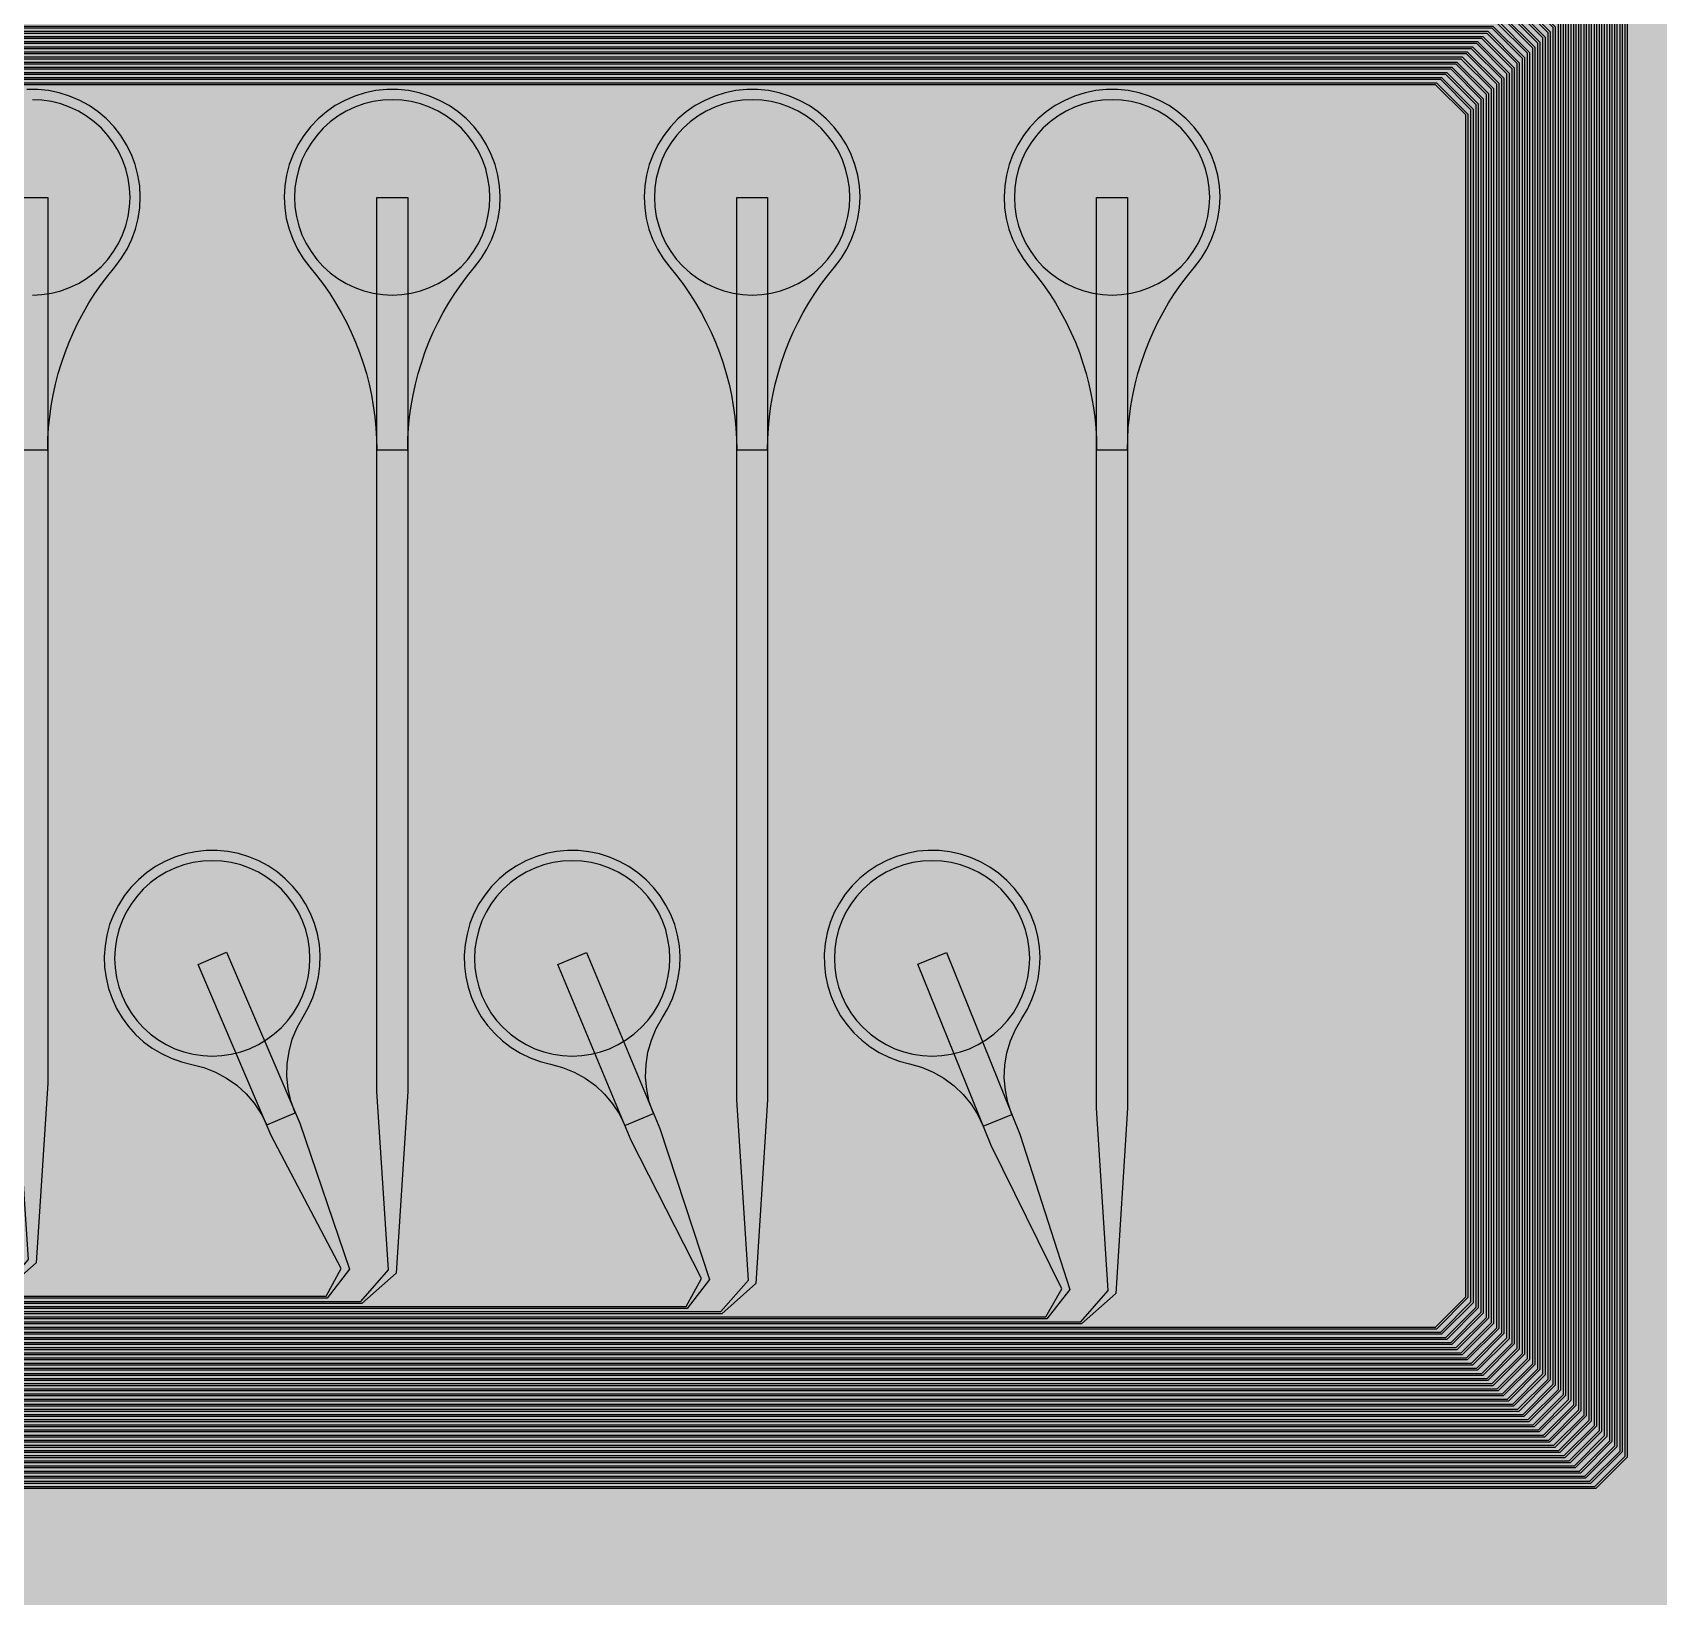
# Model space of a CAD drawing. Header units: metres. Extents: x -7240 to 10960, y -29667 to 1823.
# Drawn here: x 7923 to 9504, y -25513 to -23992 of the extents above; entities that cross this region are included whole.
import ezdxf

# ---------------------------------------------------------------- set-up
doc = ezdxf.new("R2010")
doc.units = ezdxf.units.M
for name, color, linetype in [('Metal1', 4, 'CONTINUOUS'), ('Polyimide', 7, 'CONTINUOUS'), ('Polyimide_Negative', 5, 'CONTINUOUS')]:
    doc.layers.add(name, color=color, linetype=linetype)

msp = doc.modelspace()

# ---------------------------------------------------------------- hatches: boundary and pattern name
at = {"layer": 'Polyimide'}
msp.add_hatch(color=7, dxfattribs=at).paths.add_polyline_path([(4088.5, -11806.9), (4098.7, -11851.2), (4115.6, -11893.5), (4138.6, -11932.7), (4167.4, -11968), (4201.1, -11998.5), (4239, -12023.6), (4280.3, -12042.7), (4349.2, -12073.7), (4413.2, -12113.8), (4471.3, -12162), (4522.3, -12217.7), (4565.4, -12279.7), (4599.7, -12346.9), (4624.7, -12418.2), (4639.9, -12492.2), (4645, -12567.5), (4639.9, -12642.8), (4624.7, -12716.8), (4599.7, -12788.1), (4565.4, -12855.3), (4522.3, -12917.3), (4471.3, -12973), (4413.2, -13021.2), (4349.2, -13061.3), (4280.3, -13092.3), (4239, -13111.4), (4201.1, -13136.5), (4167.4, -13167), (4138.6, -13202.3), (4115.6, -13241.5), (4098.7, -13283.8), (4088.5, -13328.1), (4085, -13373.5), (4085, -13567.5), (4099.4, -13861.6), (4142.6, -14152.8), (4214.2, -14438.4), (4313.4, -14715.5), (4439.2, -14981.7), (4590.6, -15234.2), (4766, -15470.7), (4963.7, -15688.8), (5181.8, -15886.5), (5418.3, -16061.9), (5670.8, -16213.3), (5936.9, -16339.1), (6214.1, -16438.3), (6499.7, -16509.9), (6790.9, -16553.1), (7085, -16567.5), (9960.4, -16567.5), (10038.8, -16571.4), (10116.4, -16582.9), (10192.6, -16601.9), (10266.5, -16628.4), (10337.5, -16662), (10404.8, -16702.3), (10467.9, -16749.1), (10526.1, -16801.8), (10578.8, -16860), (10625.6, -16923), (10665.9, -16990.4), (10699.5, -17061.4), (10725.9, -17135.3), (10745, -17211.4), (10756.5, -17289.1), (10760.4, -17367.5), (10760.4, -21957.3), (10721.6, -22012.9), (10686, -22070.6), (10653.6, -22130.1), (10624.5, -22191.4), (10598.9, -22254.2), (10576.8, -22318.2), (10558.3, -22383.5), (10543.4, -22449.6), (10532.2, -22516.5), (10524.7, -22583.8), (10521, -22651.5), (10521, -22719.3), (10524.7, -22787), (10532.2, -22854.4), (10543.4, -22921.2), (10558.3, -22987.4), (10576.8, -23052.6), (10598.9, -23116.7), (10624.5, -23179.5), (10653.6, -23240.7), (10686, -23300.3), (10721.6, -23357.9), (10760.4, -23413.5), (10760.4, -28667.5), (10756.5, -28745.9), (10745, -28823.6), (10725.9, -28899.7), (10699.5, -28973.6), (10665.9, -29044.6), (10625.6, -29112), (10578.8, -29175), (10526.1, -29233.2), (10467.9, -29285.9), (10404.8, -29332.7), (10337.5, -29373), (10266.5, -29406.6), (10192.6, -29433.1), (10116.4, -29452.1), (10038.8, -29463.6), (9960.4, -29467.5), (-6239.6, -29467.5), (-6318, -29463.6), (-6395.7, -29452.1), (-6471.9, -29433.1), (-6545.8, -29406.6), (-6616.7, -29373), (-6684.1, -29332.7), (-6747.1, -29285.9), (-6805.3, -29233.2), (-6858, -29175), (-6904.8, -29112), (-6945.2, -29044.6), (-6978.7, -28973.6), (-7005.2, -28899.7), (-7024.3, -28823.6), (-7035.8, -28745.9), (-7039.6, -28667.5), (-7039.6, -23426.3), (-6999.4, -23370.1), (-6962.3, -23311.6), (-6928.7, -23251.2), (-6898.5, -23189), (-6871.8, -23125.1), (-6848.8, -23059.9), (-6829.5, -22993.4), (-6814, -22926), (-6802.4, -22857.8), (-6794.6, -22789.1), (-6790.7, -22720), (-6790.7, -22650.8), (-6794.6, -22581.8), (-6802.4, -22513), (-6814, -22444.8), (-6829.5, -22377.4), (-6848.8, -22311), (-6871.8, -22245.7), (-6898.5, -22181.9), (-6928.7, -22119.7), (-6962.3, -22059.2), (-6999.4, -22000.8), (-7039.6, -21944.5), (-7039.6, -17367.5), (-7035.8, -17289.1), (-7024.3, -17211.4), (-7005.2, -17135.3), (-6978.7, -17061.4), (-6945.2, -16990.4), (-6904.8, -16923), (-6858, -16860), (-6805.3, -16801.8), (-6747.1, -16749.1), (-6684.1, -16702.3), (-6616.7, -16662), (-6545.8, -16628.4), (-6471.9, -16601.9), (-6395.7, -16582.9), (-6318, -16571.4), (-6239.6, -16567.5), (-3334, -16567.5), (-3039.9, -16553.1), (-2748.7, -16509.9), (-2463.1, -16438.3), (-2185.9, -16339.1), (-1919.8, -16213.3), (-1667.3, -16061.9), (-1430.8, -15886.5), (-1212.7, -15688.8), (-1015, -15470.7), (-839.6, -15234.2), (-688.2, -14981.7), (-562.4, -14715.5), (-463.2, -14438.4), (-391.6, -14152.8), (-348.4, -13861.6), (-334, -13567.5), (-334, -13373.5), (-337.5, -13328.1), (-347.7, -13283.8), (-364.6, -13241.5), (-387.6, -13202.3), (-416.4, -13167), (-450.1, -13136.5), (-488, -13111.4), (-529.3, -13092.3), (-529.3, -13092.3), (-598.2, -13061.3), (-662.2, -13021.2), (-720.3, -12973), (-771.3, -12917.3), (-814.4, -12855.3), (-848.7, -12788.1), (-873.7, -12716.8), (-888.9, -12642.8), (-894, -12567.5), (-888.9, -12492.2), (-873.7, -12418.2), (-848.7, -12346.9), (-814.4, -12279.7), (-771.3, -12217.7), (-720.3, -12162), (-662.2, -12113.8), (-598.2, -12073.7), (-529.3, -12042.7), (-488, -12023.6), (-450.1, -11998.5), (-416.4, -11968), (-387.6, -11932.7), (-364.6, -11893.5), (-347.7, -11851.2), (-337.5, -11806.9), (-334, -11761.5), (-334, -11074.3), (-337.5, -11028.9), (-347.7, -10984.6), (-364.6, -10942.4), (-387.6, -10903.1), (-416.4, -10867.8), (-450.1, -10837.3), (-488, -10812.2), (-529.3, -10793.2), (-529.3, -10793.2), (-598.2, -10762.1), (-662.2, -10722.1), (-720.3, -10673.8), (-771.3, -10618.1), (-814.4, -10556.1), (-848.7, -10488.9), (-873.7, -10417.6), (-888.9, -10343.7), (-894, -10268.3), (-888.9, -10193), (-873.7, -10119), (-848.7, -10047.8), (-814.4, -9980.5), (-771.3, -9918.5), (-720.3, -9862.9), (-662.2, -9814.6), (-598.2, -9774.6), (-529.3, -9743.5), (-488, -9724.5), (-450.1, -9699.4), (-416.4, -9668.8), (-387.6, -9633.5), (-364.6, -9594.3), (-347.7, -9552), (-337.5, -9507.7), (-334, -9462.4), (-334, -8775.1), (-337.5, -8729.8), (-347.7, -8685.5), (-364.6, -8643.2), (-387.6, -8604), (-416.4, -8568.7), (-450.1, -8538.1), (-488, -8513), (-529.3, -8494), (-529.3, -8494), (-598.2, -8462.9), (-662.2, -8422.9), (-720.3, -8374.6), (-771.3, -8319), (-814.4, -8257), (-848.7, -8189.7), (-873.7, -8118.5), (-888.9, -8044.5), (-894, -7969.2), (-888.9, -7893.8), (-873.7, -7819.9), (-848.7, -7748.6), (-814.4, -7681.4), (-771.3, -7619.4), (-720.3, -7563.7), (-662.2, -7515.4), (-598.2, -7475.4), (-529.3, -7444.3), (-529.3, -7444.3), (-488, -7425.3), (-450.1, -7400.2), (-416.4, -7369.7), (-387.6, -7334.4), (-364.6, -7295.1), (-347.7, -7252.9), (-337.5, -7208.6), (-334, -7163.2), (-334, -6476), (-337.5, -6430.6), (-347.7, -6386.3), (-364.6, -6344), (-387.6, -6304.8), (-416.4, -6269.5), (-450.1, -6239), (-488, -6213.9), (-529.3, -6194.8), (-529.3, -6194.8), (-598.2, -6163.8), (-662.2, -6123.7), (-720.3, -6075.5), (-771.3, -6019.8), (-814.4, -5957.8), (-848.7, -5890.6), (-873.7, -5819.3), (-888.9, -5745.3), (-894, -5670), (-888.9, -5594.7), (-873.7, -5520.7), (-848.7, -5449.4), (-814.4, -5382.2), (-771.3, -5320.2), (-720.3, -5264.5), (-662.2, -5216.3), (-598.2, -5176.2), (-529.3, -5145.2), (-529.3, -5145.2), (-488, -5126.1), (-450.1, -5101), (-416.4, -5070.5), (-387.6, -5035.2), (-364.6, -4996), (-347.7, -4953.7), (-337.5, -4909.4), (-334, -4864), (-334, 380), (-334, 1522.5), (-289, 1522.5), (-288.8, 1515.6), (-288.1, 1508.8), (-287, 1502), (-285.4, 1495.3), (-283.4, 1488.7), (-281, 1482.3), (-278.2, 1476.1), (-274.9, 1470), (-271.3, 1464.2), (-267.3, 1458.6), (-262.9, 1453.3), (-258.2, 1448.3), (-253.2, 1443.6), (-247.9, 1439.2), (-242.3, 1435.2), (-236.5, 1431.6), (-230.4, 1428.3), (-224.2, 1425.5), (-217.8, 1423.1), (-211.2, 1421.1), (-204.5, 1419.5), (-197.7, 1418.4), (-190.9, 1417.7), (-184, 1417.5), (-177.1, 1417.7), (-170.3, 1418.4), (-163.5, 1419.5), (-156.8, 1421.1), (-150.2, 1423.1), (-143.8, 1425.5), (-137.6, 1428.3), (-131.5, 1431.6), (-125.7, 1435.2), (-120.1, 1439.2), (-114.8, 1443.6), (-109.8, 1448.3), (-105.1, 1453.3), (-100.7, 1458.6), (-96.7, 1464.2), (-93.1, 1470), (-89.8, 1476.1), (-87, 1482.3), (-84.6, 1488.7), (-82.6, 1495.3), (-81, 1502), (-79.9, 1508.8), (-79.2, 1515.6), (-79, 1522.5), (1786, 1522.5), (3835, 1522.5), (3835.2, 1529), (3835.9, 1535.6), (3836.9, 1542), (3838.4, 1548.4), (3840.3, 1554.6), (3842.6, 1560.8), (3845.3, 1566.7), (3848.4, 1572.5), (3851.9, 1578.1), (3855.7, 1583.4), (3859.8, 1588.4), (3864.3, 1593.2), (3869.1, 1597.7), (3874.1, 1601.8), (3879.4, 1605.6), (3885, 1609.1), (3890.8, 1612.2), (3896.7, 1614.9), (3902.9, 1617.2), (3909.1, 1619.1), (3915.5, 1620.6), (3921.9, 1621.6), (3928.5, 1622.3), (3935, 1622.5), (3941.5, 1622.3), (3948.1, 1621.6), (3954.5, 1620.6), (3960.9, 1619.1), (3967.1, 1617.2), (3973.3, 1614.9), (3979.2, 1612.2), (3985, 1609.1), (3990.6, 1605.6), (3995.9, 1601.8), (4000.9, 1597.7), (4005.7, 1593.2), (4010.2, 1588.4), (4014.3, 1583.4), (4018.1, 1578.1), (4021.6, 1572.5), (4024.7, 1566.7), (4027.4, 1560.8), (4029.7, 1554.6), (4031.6, 1548.4), (4033.1, 1542), (4034.1, 1535.6), (4034.8, 1529), (4035, 1522.5), (4085, 1522.5), (4085, 380), (4085, 330), (4085, -4864), (4088.5, -4909.4), (4098.7, -4953.7), (4115.6, -4996), (4138.6, -5035.2), (4167.4, -5070.5), (4201.1, -5101), (4239, -5126.1), (4280.3, -5145.2), (4280.3, -5145.2), (4349.2, -5176.2), (4413.2, -5216.3), (4471.3, -5264.5), (4522.3, -5320.2), (4565.4, -5382.2), (4599.7, -5449.4), (4624.7, -5520.7), (4639.9, -5594.7), (4645, -5670), (4639.9, -5745.3), (4624.7, -5819.3), (4599.7, -5890.6), (4565.4, -5957.8), (4522.3, -6019.8), (4471.3, -6075.5), (4413.2, -6123.7), (4349.2, -6163.8), (4280.3, -6194.8), (4239, -6213.9), (4201.1, -6239), (4167.4, -6269.5), (4138.6, -6304.8), (4115.6, -6344), (4098.7, -6386.3), (4088.5, -6430.6), (4085, -6476), (4085, -11761.5), (4088.5, -11806.9)])

# ---------------------------------------------------------------- linework, layer by layer
at = {"layer": 'Metal1'}
for points in [[(2183.9, -18191.7), (2183.9, -25376.6), (2213.3, -25406), (9442.5, -25406), (9471.9, -25376.6), (9471.9, -23917.4), (9442.5, -23888), (9002.5, -23888), (8968.4, -23858.8), (8957.9, -23728), (8957.9, -23042.5), (8987.9, -23042.5), (8987.9, -23728), (8977.3, -23855.2), (9003.3, -23886), (9443.3, -23886), (9473.9, -23916.6), (9473.9, -25377.4), (9443.3, -25408), (2212.5, -25408), (2181.9, -25377.4), (2181.9, -18191.7)], [(2188.9, -18191.7), (2188.9, -25371.6), (2218.3, -25401), (9437.5, -25401), (9466.9, -25371.6), (9466.9, -23922.4), (9437.5, -23893), (8937.2, -23893), (8877.7, -23883.5), (8787.3, -23793.1), (8808.5, -23771.9), (8894.7, -23858.1), (8937.6, -23891), (9438.3, -23891), (9468.9, -23921.6), (9468.9, -25372.4), (9438.3, -25403), (2217.5, -25403), (2186.9, -25372.4), (2186.9, -18191.7)], [(2193.9, -18191.7), (2193.9, -25366.6), (2223.3, -25396), (9432.5, -25396), (9461.9, -25366.6), (9461.9, -23927.4), (9432.5, -23898), (8652.5, -23898), (8618.4, -23868.8), (8607.9, -23736), (8607.9, -23042.5), (8637.9, -23042.5), (8637.9, -23736), (8627.3, -23865.2), (8653.3, -23896), (9433.3, -23896), (9463.9, -23926.6), (9463.9, -25367.4), (9433.3, -25398), (2222.5, -25398), (2191.9, -25367.4), (2191.9, -18191.7)], [(2198.9, -18191.7), (2198.9, -25361.6), (2228.3, -25391), (9427.5, -25391), (9456.9, -25361.6), (9456.9, -23932.4), (9427.5, -23903), (8597.2, -23903), (8537.7, -23893.5), (8437.3, -23793.1), (8458.5, -23771.9), (8554.7, -23868.1), (8597.6, -23901), (9428.3, -23901), (9458.9, -23931.6), (9458.9, -25362.4), (9428.3, -25393), (2227.5, -25393), (2196.9, -25362.4), (2196.9, -18191.7)], [(2203.9, -18191.7), (2203.9, -25356.6), (2233.3, -25386), (9422.5, -25386), (9451.9, -25356.6), (9451.9, -23937.4), (9422.5, -23908), (8302.5, -23908), (8268.5, -23878.8), (8257.9, -23744), (8257.9, -23042.5), (8287.9, -23042.5), (8287.9, -23744), (8277.3, -23875.2), (8303.3, -23906), (9423.3, -23906), (9453.9, -23936.6), (9453.9, -25357.4), (9423.3, -25388), (2232.5, -25388), (2201.9, -25357.4), (2201.9, -18191.7)], [(2208.9, -18191.7), (2208.9, -25351.6), (2238.3, -25381), (9417.5, -25381), (9446.9, -25351.6), (9446.9, -23942.4), (9417.5, -23913), (8257.2, -23913), (8197.7, -23903.5), (8087.3, -23793.1), (8108.5, -23771.9), (8214.7, -23878.1), (8257.6, -23911), (9418.3, -23911), (9448.9, -23941.6), (9448.9, -25352.4), (9418.3, -25383), (2237.5, -25383), (2206.9, -25352.4), (2206.9, -18191.7)], [(2213.9, -18191.7), (2213.9, -25346.6), (2243.3, -25376), (9412.5, -25376), (9441.9, -25346.6), (9441.9, -23947.4), (9412.5, -23918), (7952.5, -23918), (7918.5, -23888.8), (7907.9, -23752), (7907.9, -23042.5), (7937.9, -23042.5), (7937.9, -23752), (7927.2, -23885.2), (7953.3, -23916), (9413.3, -23916), (9443.9, -23946.6), (9443.9, -25347.4), (9413.3, -25378), (2242.5, -25378), (2211.9, -25347.4), (2211.9, -18191.7)], [(2218.9, -18191.7), (2218.9, -25341.6), (2248.3, -25371), (9407.5, -25371), (9436.9, -25341.6), (9436.9, -23952.4), (9407.5, -23923), (7917.2, -23923), (7857.7, -23913.5), (7737.3, -23793.1), (7758.5, -23771.9), (7874.7, -23888.1), (7917.6, -23921), (9408.3, -23921), (9438.9, -23951.6), (9438.9, -25342.4), (9408.3, -25373), (2247.5, -25373), (2216.9, -25342.4), (2216.9, -18191.7)], [(2223.9, -18191.7), (2223.9, -25336.6), (2253.3, -25366), (9402.5, -25366), (9431.9, -25336.6), (9431.9, -23957.4), (9402.5, -23928), (7602.5, -23928), (7568.6, -23898.8), (7557.9, -23760), (7557.9, -23042.5), (7587.9, -23042.5), (7587.9, -23760), (7577.2, -23895.2), (7603.3, -23926), (9403.3, -23926), (9433.9, -23956.6), (9433.9, -25337.4), (9403.3, -25368), (2252.5, -25368), (2221.9, -25337.4), (2221.9, -18191.7)], [(2228.9, -18191.7), (2228.9, -25331.6), (2258.3, -25361), (9397.5, -25361), (9426.9, -25331.6), (9426.9, -23962.4), (9397.5, -23933), (7577.2, -23933), (7519, -23921.4), (7507.3, -23913.1), (7387.3, -23793.1), (7408.5, -23771.9), (7528.5, -23891.9), (7533.3, -23900.1), (7577.6, -23931), (9398.3, -23931), (9428.9, -23961.6), (9428.9, -25332.4), (9398.3, -25363), (2257.5, -25363), (2226.9, -25332.4), (2226.9, -18191.7)], [(2233.9, -18191.7), (2233.9, -25326.6), (2263.3, -25356), (9392.5, -25356), (9421.9, -25326.6), (9421.9, -23967.4), (9392.5, -23938), (7252.5, -23938), (7218.6, -23908.8), (7207.9, -23768), (7207.9, -23042.5), (7237.9, -23042.5), (7237.9, -23768), (7227.1, -23905.2), (7253.3, -23936), (9393.3, -23936), (9423.9, -23966.6), (9423.9, -25327.4), (9393.3, -25358), (2262.5, -25358), (2231.9, -25327.4), (2231.9, -18191.7)], [(2238.9, -18191.7), (2238.9, -25321.6), (2268.3, -25351), (9387.5, -25351), (9416.9, -25321.6), (9416.9, -23972.4), (9387.5, -23943), (7237.2, -23943), (7180.2, -23929.7), (7157.3, -23913.1), (7037.3, -23793.1), (7058.5, -23771.9), (7178.5, -23891.9), (7192.1, -23911.8), (7237.6, -23941), (9388.3, -23941), (9418.9, -23971.6), (9418.9, -25322.4), (9388.3, -25353), (2267.5, -25353), (2236.9, -25322.4), (2236.9, -18191.7)], [(2243.9, -18191.7), (2243.9, -25316.6), (2273.3, -25346), (9382.5, -25346), (9411.9, -25316.6), (9411.9, -23977.4), (9382.5, -23948), (6902.5, -23948), (6868.6, -23918.8), (6857.9, -23776), (6857.9, -23042.5), (6887.9, -23042.5), (6887.9, -23776), (6877.1, -23915.2), (6903.3, -23946), (9383.3, -23946), (9413.9, -23976.6), (9413.9, -25317.4), (9383.3, -25348), (2272.5, -25348), (2241.9, -25317.4), (2241.9, -18191.7)], [(2248.9, -18191.7), (2248.9, -25311.6), (2278.3, -25341), (9377.5, -25341), (9406.9, -25311.6), (9406.9, -23982.4), (9377.5, -23953), (6897.2, -23953), (6841, -23938.5), (6807.3, -23913.1), (6687.3, -23793.1), (6708.5, -23771.9), (6828.5, -23891.9), (6851.3, -23923), (6897.6, -23951), (9378.3, -23951), (9408.9, -23981.6), (9408.9, -25312.4), (9378.3, -25343), (2277.5, -25343), (2246.9, -25312.4), (2246.9, -18191.7)], [(2253.9, -18191.7), (2253.9, -25306.6), (2283.3, -25336), (9372.5, -25336), (9401.9, -25306.6), (9401.9, -23987.4), (9372.5, -23958), (6552.5, -23958), (6518.7, -23928.7), (6507.9, -23784), (6507.9, -23042.5), (6537.9, -23042.5), (6537.9, -23784), (6527.1, -23925.3), (6553.3, -23956), (9373.3, -23956), (9403.9, -23986.6), (9403.9, -25307.4), (9373.3, -25338), (2282.5, -25338), (2251.9, -25307.4), (2251.9, -18191.7)], [(2258.9, -18191.7), (2258.9, -25301.6), (2288.3, -25331), (9367.5, -25331), (9396.9, -25301.6), (9396.9, -23992.4), (9367.5, -23963), (6518.9, -23963), (6464, -23946.5), (6441, -23925.2), (6336.1, -23791.8), (6359.7, -23773.2), (6464.6, -23906.6), (6477.1, -23930.3), (6519.3, -23961), (9368.3, -23961), (9398.9, -23991.6), (9398.9, -25302.4), (9368.3, -25333), (2287.5, -25333), (2256.9, -25302.4), (2256.9, -18191.7)], [(2263.9, -18191.7), (2263.9, -25296.6), (2293.3, -25326), (9362.5, -25326), (9391.9, -25296.6), (9391.9, -23997.4), (9362.5, -23968), (6202.5, -23968), (6168.7, -23938.7), (6157.9, -23792), (6157.9, -23042.5), (6187.9, -23042.5), (6187.9, -23792), (6177, -23935.3), (6203.3, -23966), (9363.3, -23966), (9393.9, -23996.6), (9393.9, -25297.4), (9363.3, -25328), (2292.5, -25328), (2261.9, -25297.4), (2261.9, -18191.7)], [(2268.9, -18191.7), (2268.9, -25291.6), (2298.3, -25321), (9357.5, -25321), (9386.9, -25291.6), (9386.9, -24002.4), (9357.5, -23973), (6168.9, -23973), (6115, -23955.3), (6087.3, -23927.5), (5985.8, -23791.5), (6009.9, -23773.5), (6111.3, -23909.6), (6127.3, -23940.6), (6169.3, -23971), (9358.3, -23971), (9388.9, -24001.6), (9388.9, -25292.4), (9358.3, -25323), (2297.5, -25323), (2266.9, -25292.4), (2266.9, -18191.7)], [(2273.9, -18191.7), (2273.9, -25286.6), (2303.3, -25316), (9352.5, -25316), (9381.9, -25286.6), (9381.9, -24007.4), (9352.5, -23978), (5852.5, -23978), (5818.7, -23948.7), (5807.9, -23800), (5807.9, -23042.5), (5837.9, -23042.5), (5837.9, -23800), (5827, -23945.3), (5853.3, -23976), (9353.3, -23976), (9383.9, -24006.6), (9383.9, -25287.4), (9353.3, -25318), (2302.5, -25318), (2271.9, -25287.4), (2271.9, -18191.7)], [(2278.9, -18191.7), (2278.9, -25281.6), (2308.3, -25311), (9347.5, -25311), (9376.9, -25281.6), (9376.9, -24012.4), (9347.5, -23983), (5818.8, -23983), (5765.9, -23964.2), (5733.7, -23929.7), (5635.6, -23791.2), (5660.1, -23773.8), (5758.2, -23912.4), (5777.6, -23950.8), (5819.3, -23981), (9348.3, -23981), (9378.9, -24011.6), (9378.9, -25282.4), (9348.3, -25313), (2307.5, -25313), (2276.9, -25282.4), (2276.9, -18191.7)], [(2283.9, -18191.7), (2283.9, -25276.6), (2313.3, -25306), (9342.5, -25306), (9371.9, -25276.6), (9371.9, -24017.4), (9342.5, -23988), (5502.5, -23988), (5468.8, -23958.7), (5457.9, -23808), (5457.9, -23042.5), (5487.9, -23042.5), (5487.9, -23808), (5477, -23955.3), (5503.3, -23986), (9343.3, -23986), (9373.9, -24016.6), (9373.9, -25277.4), (9343.3, -25308), (2312.5, -25308), (2281.9, -25277.4), (2281.9, -18191.7)], [(2288.9, -18191.7), (2288.9, -25271.6), (2318.3, -25301), (9337.5, -25301), (9366.9, -25271.6), (9366.9, -24022.4), (9337.5, -23993), (5468.8, -23993), (5416.8, -23973.3), (5380.3, -23931.6), (5285.4, -23790.9), (5310.3, -23774.1), (5405.2, -23914.8), (5427.8, -23961), (5469.3, -23991), (9338.3, -23991), (9368.9, -24021.6), (9368.9, -25272.4), (9338.3, -25303), (2317.5, -25303), (2286.9, -25272.4), (2286.9, -18191.7)], [(2293.9, -18191.7), (2293.9, -25266.6), (2323.3, -25296), (9332.5, -25296), (9361.9, -25266.6), (9361.9, -24027.4), (9332.5, -23998), (5152.5, -23998), (5118.8, -23968.7), (5107.9, -23816), (5107.9, -23042.5), (5137.9, -23042.5), (5137.9, -23816), (5126.9, -23965.3), (5153.3, -23996), (9333.3, -23996), (9363.9, -24026.6), (9363.9, -25267.4), (9333.3, -25298), (2322.5, -25298), (2291.9, -25267.4), (2291.9, -18191.7)], [(2298.9, -18191.7), (2298.9, -25261.6), (2328.3, -25291), (9327.5, -25291), (9356.9, -25261.6), (9356.9, -24032.4), (9327.5, -24003), (5118.8, -24003), (5067.6, -23982.4), (5027.1, -23933.3), (4935.3, -23790.6), (4960.5, -23774.4), (5052.3, -23917.1), (5078.1, -23971.1), (5119.3, -24001), (9328.3, -24001), (9358.9, -24031.6), (9358.9, -25262.4), (9328.3, -25293), (2327.5, -25293), (2296.9, -25262.4), (2296.9, -18191.7)], [(2303.9, -18191.7), (2303.9, -25256.6), (2333.3, -25286), (9322.5, -25286), (9351.9, -25256.6), (9351.9, -24037.4), (9322.5, -24008), (4802.5, -24008), (4768.8, -23978.7), (4757.9, -23824), (4757.9, -23042.5), (4787.9, -23042.5), (4787.9, -23824), (4776.9, -23975.3), (4803.3, -24006), (9323.3, -24006), (9353.9, -24036.6), (9353.9, -25257.4), (9323.3, -25288), (2332.5, -25288), (2301.9, -25257.4), (2301.9, -18191.7)], [(2308.9, -18191.7), (2308.9, -25251.6), (2338.3, -25281), (9317.5, -25281), (9346.9, -25251.6), (9346.9, -24042.4), (9317.5, -24013), (4768.8, -24013), (4718.4, -23991.7), (4674, -23934.9), (4585.1, -23790.4), (4610.7, -23774.6), (4699.6, -23919.2), (4728.4, -23981.2), (4769.3, -24011), (9318.3, -24011), (9348.9, -24041.6), (9348.9, -25252.4), (9318.3, -25283), (2337.5, -25283), (2306.9, -25252.4), (2306.9, -18191.7)], [(2313.9, -18191.7), (2313.9, -25246.6), (2343.3, -25276), (9312.5, -25276), (9341.9, -25246.6), (9341.9, -24047.4), (9312.5, -24018), (4452.5, -24018), (4418.9, -23988.7), (4407.9, -23832), (4407.9, -23042.5), (4437.9, -23042.5), (4437.9, -23832), (4426.9, -23985.3), (4453.3, -24016), (9313.3, -24016), (9343.9, -24046.6), (9343.9, -25247.4), (9313.3, -25278), (2342.5, -25278), (2311.9, -25247.4), (2311.9, -18191.7)], [(2318.9, -18191.7), (2318.9, -25241.6), (2348.3, -25271), (9307.5, -25271), (9336.9, -25241.6), (9336.9, -24052.4), (9307.5, -24023), (4418.8, -24023), (4369.1, -24001), (4321.1, -23936.3), (4235, -23790.1), (4260.8, -23774.9), (4347, -23921.1), (4378.6, -23991.3), (4419.4, -24021), (9308.3, -24021), (9338.9, -24051.6), (9338.9, -25242.4), (9308.3, -25273), (2347.5, -25273), (2316.9, -25242.4), (2316.9, -18191.7)], [(2323.9, -18191.7), (2323.9, -25236.6), (2353.3, -25266), (9302.5, -25266), (9331.9, -25236.6), (9331.9, -24057.4), (9302.5, -24028), (4102.5, -24028), (4068.9, -23998.6), (4057.9, -23840), (4057.9, -23042.5), (4087.9, -23042.5), (4087.9, -23840), (4076.9, -23995.4), (4103.3, -24026), (9303.3, -24026), (9333.9, -24056.6), (9333.9, -25237.4), (9303.3, -25268), (2352.5, -25268), (2321.9, -25237.4), (2321.9, -18191.7)], [(2328.9, -18191.7), (2328.9, -25231.6), (2358.3, -25261), (9297.5, -25261), (9326.9, -25231.6), (9326.9, -24062.4), (9297.5, -24033), (4068.8, -24033), (4019.7, -24010.4), (3968.4, -23937.6), (3884.8, -23789.9), (3910.9, -23775.1), (3994.5, -23922.8), (4028.9, -24001.4), (4069.4, -24031), (9298.3, -24031), (9328.9, -24061.6), (9328.9, -25232.4), (9298.3, -25263), (2357.5, -25263), (2326.9, -25232.4), (2326.9, -18191.7)], [(2333.9, -18191.7), (2333.9, -25226.6), (2363.3, -25256), (9292.5, -25256), (9321.9, -25226.6), (9321.9, -24067.4), (9292.5, -24038), (3752.5, -24038), (3718.9, -24008.6), (3707.9, -23848), (3707.9, -23042.5), (3737.9, -23042.5), (3737.9, -23848), (3726.8, -24005.4), (3753.3, -24036), (9293.3, -24036), (9323.9, -24066.6), (9323.9, -25227.4), (9293.3, -25258), (2362.5, -25258), (2331.9, -25227.4), (2331.9, -18191.7)], [(2338.9, -18191.7), (2338.9, -25221.6), (2368.3, -25251), (9287.5, -25251), (9316.9, -25221.6), (9316.9, -24072.4), (9287.5, -24043), (3718.8, -24043), (3670.3, -24019.9), (3615.8, -23938.7), (3534.7, -23789.7), (3561.1, -23775.3), (3642.2, -23924.4), (3679.2, -24011.4), (3719.4, -24041), (9288.3, -24041), (9318.9, -24071.6), (9318.9, -25222.4), (9288.3, -25253), (2367.5, -25253), (2336.9, -25222.4), (2336.9, -18191.7)], [(2343.9, -18191.7), (2343.9, -25216.6), (2373.3, -25246), (8942.5, -25246), (8969.2, -25215.5), (8957.9, -25038), (8957.9, -24152.5), (8987.9, -24152.5), (8987.9, -25038), (8976.6, -25218.5), (8943.3, -25248), (2372.5, -25248), (2341.9, -25217.4), (2341.9, -18191.7)], [(2348.9, -18191.7), (2348.9, -25211.6), (2378.3, -25241), (8908.6, -25241), (8923.9, -25213.8), (8855.2, -25074.5), (8784, -24898.1), (8811.8, -24886.9), (8883.1, -25063.3), (8931.8, -25214.6), (8909.6, -25243), (2377.5, -25243), (2346.9, -25212.4), (2346.9, -18191.7)], [(2353.9, -18191.7), (2353.9, -25206.6), (2383.3, -25236), (8592.5, -25236), (8619.2, -25205.5), (8607.9, -25030), (8607.9, -24152.5), (8637.9, -24152.5), (8637.9, -25030), (8626.6, -25208.5), (8593.3, -25238), (2382.5, -25238), (2351.9, -25207.4), (2351.9, -18191.7)], [(2358.9, -18191.7), (2358.9, -25201.6), (2388.3, -25231), (8558.6, -25231), (8573.6, -25203.9), (8505.3, -25069.5), (8434, -24898.3), (8461.7, -24886.7), (8533, -25058), (8581.5, -25204.7), (8559.6, -25233), (2387.5, -25233), (2356.9, -25202.4), (2356.9, -18191.7)], [(2363.9, -18191.7), (2363.9, -25196.6), (2393.3, -25226), (8242.5, -25226), (8269.1, -25195.5), (8257.9, -25022), (8257.9, -24152.5), (8287.9, -24152.5), (8287.9, -25022), (8276.6, -25198.5), (8243.3, -25228), (2392.5, -25228), (2361.9, -25197.4), (2361.9, -18191.7)], [(2368.9, -18191.7), (2368.9, -25191.6), (2398.3, -25221), (8208.5, -25221), (8223.2, -25194.1), (8155.3, -25064.6), (8084.1, -24898.4), (8111.7, -24886.6), (8182.9, -25052.7), (8231.3, -25194.8), (8209.6, -25223), (2397.5, -25223), (2366.9, -25192.4), (2366.9, -18191.7)], [(2373.9, -18191.7), (2373.9, -25186.6), (2403.3, -25216), (7892.5, -25216), (7919.1, -25185.4), (7907.9, -25014), (7907.9, -24152.5), (7937.9, -24152.5), (7937.9, -25014), (7926.6, -25188.6), (7893.3, -25218), (2402.5, -25218), (2371.9, -25187.4), (2371.9, -18191.7)], [(7907.9, -24398.1), (7937.9, -24398.1), (7937.9, -24398.1), (7938.1, -24387.3), (7938.7, -24376.6), (7939.8, -24365.9), (7941.2, -24355.3), (7943.1, -24344.7), (7945.4, -24334.2), (7948.1, -24323.9), (7951.2, -24313.6), (7954.7, -24303.4), (7958.6, -24293.4), (7962.8, -24283.6), (7967.5, -24273.9), (7972.5, -24264.4), (7977.9, -24255.1), (7983.7, -24246.1), (7989.8, -24237.3), (7996.2, -24228.7), (8003, -24220.4), (8009.4, -24211.9), (8015, -24202.9), (8019.6, -24193.3), (8023.2, -24183.4), (8025.8, -24173.1), (8027.4, -24162.6), (8027.9, -24152), (8027.3, -24141.4), (8025.6, -24130.9), (8022.9, -24120.7), (8019.2, -24110.8), (8014.5, -24101.3), (8008.9, -24092.3), (8002.4, -24083.9), (7995, -24076.2), (7987, -24069.3), (7978.3, -24063.3), (7969, -24058.2), (7959.2, -24054), (7949.1, -24050.8), (7938.7, -24048.7), (7928.2, -24047.6), (7917.6, -24047.6)]]:
    msp.add_lwpolyline(points, dxfattribs=at)
for points in [[(8287.9, -24398.1), (8288.1, -24387.3), (8288.7, -24376.6), (8289.8, -24365.9), (8291.2, -24355.3), (8293.1, -24344.7), (8295.4, -24334.2), (8298.1, -24323.9), (8301.2, -24313.6), (8304.7, -24303.4), (8308.6, -24293.4), (8312.8, -24283.6), (8317.5, -24273.9), (8322.5, -24264.4), (8327.9, -24255.1), (8333.7, -24246.1), (8339.8, -24237.3), (8346.2, -24228.7), (8353, -24220.4), (8359.4, -24211.9), (8365, -24202.9), (8369.6, -24193.3), (8373.2, -24183.4), (8375.8, -24173.1), (8377.4, -24162.6), (8377.9, -24152), (8377.3, -24141.4), (8375.6, -24130.9), (8372.9, -24120.7), (8369.2, -24110.8), (8364.5, -24101.3), (8358.9, -24092.3), (8352.4, -24083.9), (8345, -24076.2), (8337, -24069.3), (8328.3, -24063.3), (8319, -24058.2), (8309.2, -24054), (8299.1, -24050.8), (8288.7, -24048.7), (8278.2, -24047.6), (8267.6, -24047.6), (8257, -24048.7), (8246.6, -24050.8), (8236.5, -24054), (8226.8, -24058.2), (8217.5, -24063.3), (8208.8, -24069.3), (8200.7, -24076.2), (8193.4, -24083.9), (8186.9, -24092.3), (8181.2, -24101.3), (8176.5, -24110.8), (8172.8, -24120.7), (8170.1, -24130.9), (8168.5, -24141.4), (8167.9, -24152), (8168.4, -24162.6), (8169.9, -24173.1), (8172.5, -24183.4), (8176.1, -24193.3), (8180.8, -24202.9), (8186.3, -24211.9), (8192.7, -24220.4), (8199.5, -24228.7), (8206, -24237.3), (8212.1, -24246.1), (8217.8, -24255.1), (8223.2, -24264.4), (8228.3, -24273.9), (8232.9, -24283.6), (8237.2, -24293.4), (8241.1, -24303.4), (8244.6, -24313.6), (8247.7, -24323.9), (8250.4, -24334.2), (8252.7, -24344.7), (8254.5, -24355.3), (8256, -24365.9), (8257, -24376.6), (8257.7, -24387.3), (8257.9, -24398.1), (8287.9, -24398.1)], [(8637.9, -24398.1), (8638.1, -24387.3), (8638.7, -24376.6), (8639.8, -24365.9), (8641.2, -24355.3), (8643.1, -24344.7), (8645.4, -24334.2), (8648.1, -24323.9), (8651.2, -24313.6), (8654.7, -24303.4), (8658.6, -24293.4), (8662.8, -24283.6), (8667.5, -24273.9), (8672.5, -24264.4), (8677.9, -24255.1), (8683.7, -24246.1), (8689.8, -24237.3), (8696.2, -24228.7), (8703, -24220.4), (8709.4, -24211.9), (8715, -24202.9), (8719.6, -24193.3), (8723.2, -24183.4), (8725.8, -24173.1), (8727.4, -24162.6), (8727.9, -24152), (8727.3, -24141.4), (8725.6, -24130.9), (8722.9, -24120.7), (8719.2, -24110.8), (8714.5, -24101.3), (8708.9, -24092.3), (8702.4, -24083.9), (8695, -24076.2), (8687, -24069.3), (8678.3, -24063.3), (8669, -24058.2), (8659.2, -24054), (8649.1, -24050.8), (8638.7, -24048.7), (8628.2, -24047.6), (8617.6, -24047.6), (8607, -24048.7), (8596.6, -24050.8), (8586.5, -24054), (8576.8, -24058.2), (8567.5, -24063.3), (8558.8, -24069.3), (8550.7, -24076.2), (8543.4, -24083.9), (8536.9, -24092.3), (8531.2, -24101.3), (8526.5, -24110.8), (8522.8, -24120.7), (8520.1, -24130.9), (8518.5, -24141.4), (8517.9, -24152), (8518.4, -24162.6), (8519.9, -24173.1), (8522.5, -24183.4), (8526.1, -24193.3), (8530.8, -24202.9), (8536.3, -24211.9), (8542.7, -24220.4), (8549.5, -24228.7), (8556, -24237.3), (8562.1, -24246.1), (8567.8, -24255.1), (8573.2, -24264.4), (8578.3, -24273.9), (8582.9, -24283.6), (8587.2, -24293.4), (8591.1, -24303.4), (8594.6, -24313.6), (8597.7, -24323.9), (8600.4, -24334.2), (8602.7, -24344.7), (8604.5, -24355.3), (8606, -24365.9), (8607, -24376.6), (8607.7, -24387.3), (8607.9, -24398.1), (8637.9, -24398.1)], [(8987.9, -24398.1), (8988.1, -24387.3), (8988.7, -24376.6), (8989.8, -24365.9), (8991.2, -24355.3), (8993.1, -24344.7), (8995.4, -24334.2), (8998.1, -24323.9), (9001.2, -24313.6), (9004.7, -24303.4), (9008.6, -24293.4), (9012.8, -24283.6), (9017.5, -24273.9), (9022.5, -24264.4), (9027.9, -24255.1), (9033.7, -24246.1), (9039.8, -24237.3), (9046.2, -24228.7), (9053, -24220.4), (9059.4, -24211.9), (9065, -24202.9), (9069.6, -24193.3), (9073.2, -24183.4), (9075.8, -24173.1), (9077.4, -24162.6), (9077.9, -24152), (9077.3, -24141.4), (9075.6, -24130.9), (9072.9, -24120.7), (9069.2, -24110.8), (9064.5, -24101.3), (9058.9, -24092.3), (9052.4, -24083.9), (9045, -24076.2), (9037, -24069.3), (9028.3, -24063.3), (9019, -24058.2), (9009.2, -24054), (8999.1, -24050.8), (8988.7, -24048.7), (8978.2, -24047.6), (8967.6, -24047.6), (8957, -24048.7), (8946.6, -24050.8), (8936.5, -24054), (8926.8, -24058.2), (8917.5, -24063.3), (8908.8, -24069.3), (8900.7, -24076.2), (8893.4, -24083.9), (8886.9, -24092.3), (8881.2, -24101.3), (8876.5, -24110.8), (8872.8, -24120.7), (8870.1, -24130.9), (8868.5, -24141.4), (8867.9, -24152), (8868.4, -24162.6), (8869.9, -24173.1), (8872.5, -24183.4), (8876.1, -24193.3), (8880.8, -24202.9), (8886.3, -24211.9), (8892.7, -24220.4), (8899.5, -24228.7), (8906, -24237.3), (8912.1, -24246.1), (8917.8, -24255.1), (8923.2, -24264.4), (8928.3, -24273.9), (8932.9, -24283.6), (8937.2, -24293.4), (8941.1, -24303.4), (8944.6, -24313.6), (8947.7, -24323.9), (8950.4, -24334.2), (8952.7, -24344.7), (8954.5, -24355.3), (8956, -24365.9), (8957, -24376.6), (8957.7, -24387.3), (8957.9, -24398.1), (8987.9, -24398.1)], [(8178.5, -25042.6), (8174.4, -25031.1), (8171.7, -25019.2), (8170.5, -25007.1), (8170.8, -24994.9), (8172.5, -24982.9), (8175.7, -24971.1), (8180.3, -24959.8), (8186.3, -24949.2), (8191.5, -24940.1), (8195.7, -24930.5), (8199, -24920.6), (8201.3, -24910.4), (8202.6, -24900), (8202.8, -24889.5), (8202, -24879), (8200.1, -24868.7), (8197.3, -24858.6), (8193.4, -24848.9), (8188.6, -24839.6), (8182.9, -24830.8), (8176.3, -24822.7), (8168.9, -24815.2), (8160.9, -24808.5), (8152.2, -24802.6), (8143, -24797.7), (8133.3, -24793.6), (8123.3, -24790.6), (8113, -24788.6), (8102.5, -24787.6), (8092.1, -24787.7), (8081.6, -24788.8), (8071.4, -24790.9), (8061.4, -24794), (8051.7, -24798.2), (8042.6, -24803.2), (8034, -24809.2), (8026, -24816), (8018.7, -24823.5), (8012.2, -24831.8), (8006.6, -24840.6), (8001.9, -24850), (7998.1, -24859.7), (7995.3, -24869.9), (7993.6, -24880.2), (7992.9, -24890.6), (7993.2, -24901.1), (7994.6, -24911.5), (7997, -24921.7), (8000.4, -24931.6), (8004.8, -24941.1), (8010.1, -24950.2), (8016.3, -24958.6), (8023.3, -24966.4), (8031, -24973.5), (8039.5, -24979.7), (8048.4, -24985.1), (8057.9, -24989.6), (8067.8, -24993.1), (8078, -24995.6), (8089.8, -24998.6), (8101.1, -25003.1), (8111.8, -25008.9), (8121.8, -25015.9), (8130.8, -25024.1), (8138.7, -25033.4), (8145.5, -25043.5), (8150.9, -25054.4), (8178.5, -25042.6)], [(8526.9, -25043.4), (8522.9, -25031.9), (8520.4, -25020), (8519.3, -25007.9), (8519.7, -24995.7), (8521.5, -24983.7), (8524.9, -24971.9), (8529.6, -24960.7), (8535.6, -24950.1), (8541, -24941.1), (8545.3, -24931.6), (8548.7, -24921.7), (8551.1, -24911.5), (8552.5, -24901.1), (8552.9, -24890.6), (8552.1, -24880.2), (8550.4, -24869.8), (8547.6, -24859.7), (8543.9, -24849.9), (8539.1, -24840.6), (8533.5, -24831.7), (8527, -24823.5), (8519.8, -24816), (8511.8, -24809.2), (8503.1, -24803.2), (8494, -24798.2), (8484.3, -24794), (8474.3, -24790.9), (8464.1, -24788.8), (8453.7, -24787.7), (8443.2, -24787.6), (8432.7, -24788.6), (8422.5, -24790.6), (8412.4, -24793.7), (8402.8, -24797.7), (8393.5, -24802.7), (8384.9, -24808.5), (8376.8, -24815.2), (8369.4, -24822.7), (8362.9, -24830.9), (8357.2, -24839.6), (8352.3, -24848.9), (8348.5, -24858.7), (8345.6, -24868.8), (8343.7, -24879.1), (8342.9, -24889.5), (8343.1, -24900), (8344.4, -24910.4), (8346.7, -24920.6), (8350, -24930.6), (8354.3, -24940.1), (8359.5, -24949.2), (8365.6, -24957.7), (8372.5, -24965.6), (8380.2, -24972.8), (8388.5, -24979.1), (8397.5, -24984.6), (8406.9, -24989.2), (8416.7, -24992.8), (8426.9, -24995.4), (8438.6, -24998.5), (8449.9, -25003.1), (8460.6, -25009), (8470.4, -25016.2), (8479.4, -25024.5), (8487.2, -25033.8), (8493.8, -25044), (8499.2, -25055), (8526.9, -25043.4)], [(8875.4, -25044.2), (8871.5, -25032.7), (8869.1, -25020.7), (8868.1, -25008.6), (8868.6, -24996.4), (8870.6, -24984.4), (8874.1, -24972.7), (8878.9, -24961.5), (8885.1, -24951), (8890.5, -24942), (8894.9, -24932.6), (8898.4, -24922.7), (8900.9, -24912.5), (8902.4, -24902.1), (8902.9, -24891.7), (8902.3, -24881.2), (8900.6, -24870.9), (8898, -24860.7), (8894.3, -24850.9), (8889.7, -24841.5), (8884.1, -24832.6), (8877.7, -24824.3), (8870.5, -24816.7), (8862.6, -24809.8), (8854.1, -24803.8), (8844.9, -24798.6), (8835.3, -24794.4), (8825.4, -24791.2), (8815.1, -24788.9), (8804.7, -24787.7), (8794.2, -24787.6), (8783.8, -24788.4), (8773.5, -24790.4), (8763.4, -24793.3), (8753.7, -24797.2), (8744.5, -24802.1), (8735.7, -24807.9), (8727.6, -24814.5), (8720.2, -24821.9), (8713.5, -24830), (8707.7, -24838.7), (8702.8, -24848), (8698.8, -24857.7), (8695.8, -24867.7), (8693.9, -24878), (8693, -24888.4), (8693.1, -24898.9), (8694.2, -24909.3), (8696.4, -24919.6), (8699.6, -24929.6), (8703.8, -24939.2), (8708.9, -24948.3), (8714.9, -24956.9), (8721.8, -24964.8), (8729.4, -24972.1), (8737.6, -24978.5), (8746.5, -24984.1), (8755.9, -24988.7), (8765.7, -24992.4), (8775.8, -24995.2), (8787.6, -24998.4), (8798.8, -25003.1), (8809.4, -25009.1), (8819.2, -25016.4), (8828, -25024.8), (8835.8, -25034.2), (8842.3, -25044.5), (8847.5, -25055.5), (8875.4, -25044.2)]]:
    msp.add_lwpolyline(points, close=True, dxfattribs=at)
at = {"layer": 'Polyimide_Negative'}
msp.add_lwpolyline([(7922.9, -24247.5), (7932.2, -24247), (7941.4, -24245.7), (7950.5, -24243.4), (7959.2, -24240.3), (7967.7, -24236.3), (7975.7, -24231.5), (7983.1, -24225.9), (7990.1, -24219.7), (7996.3, -24212.8), (8001.9, -24205.3), (8006.7, -24197.3), (8010.6, -24188.9), (8013.8, -24180.1), (8016, -24171), (8017.4, -24161.8), (8017.9, -24152.5), (8017.9, -24152.5), (8017.4, -24143.2), (8016, -24134), (8013.8, -24124.9), (8010.6, -24116.1), (8006.7, -24107.7), (8001.9, -24099.7), (7996.3, -24092.2), (7990.1, -24085.3), (7983.1, -24079.1), (7975.7, -24073.5), (7967.7, -24068.7), (7959.2, -24064.7), (7950.5, -24061.6), (7941.4, -24059.3), (7932.2, -24058), (7922.9, -24057.5)], dxfattribs=at)
for points in [[(8367.9, -24152.5), (8367.4, -24143.2), (8366, -24134), (8363.8, -24124.9), (8360.6, -24116.1), (8356.7, -24107.7), (8351.9, -24099.7), (8346.3, -24092.2), (8340.1, -24085.3), (8333.1, -24079.1), (8325.7, -24073.5), (8317.7, -24068.7), (8309.2, -24064.7), (8300.5, -24061.6), (8291.4, -24059.3), (8282.2, -24058), (8272.9, -24057.5), (8263.6, -24058), (8254.3, -24059.3), (8245.3, -24061.6), (8236.5, -24064.7), (8228.1, -24068.7), (8220.1, -24073.5), (8212.6, -24079.1), (8205.7, -24085.3), (8199.4, -24092.2), (8193.9, -24099.7), (8189.1, -24107.7), (8185.1, -24116.1), (8182, -24124.9), (8179.7, -24134), (8178.3, -24143.2), (8177.9, -24152.5), (8178.3, -24161.8), (8179.7, -24171), (8182, -24180.1), (8185.1, -24188.9), (8189.1, -24197.3), (8193.9, -24205.3), (8199.4, -24212.8), (8205.7, -24219.7), (8212.6, -24225.9), (8220.1, -24231.5), (8228.1, -24236.3), (8236.5, -24240.3), (8245.3, -24243.4), (8254.3, -24245.7), (8263.6, -24247), (8272.9, -24247.5), (8282.2, -24247), (8291.4, -24245.7), (8300.5, -24243.4), (8309.2, -24240.3), (8317.7, -24236.3), (8325.7, -24231.5), (8333.1, -24225.9), (8340.1, -24219.7), (8346.3, -24212.8), (8351.9, -24205.3), (8356.7, -24197.3), (8360.6, -24188.9), (8363.8, -24180.1), (8366, -24171), (8367.4, -24161.8), (8367.9, -24152.5)], [(8717.9, -24152.5), (8717.4, -24143.2), (8716, -24134), (8713.8, -24124.9), (8710.6, -24116.1), (8706.7, -24107.7), (8701.9, -24099.7), (8696.3, -24092.2), (8690.1, -24085.3), (8683.1, -24079.1), (8675.7, -24073.5), (8667.7, -24068.7), (8659.2, -24064.7), (8650.5, -24061.6), (8641.4, -24059.3), (8632.2, -24058), (8622.9, -24057.5), (8613.6, -24058), (8604.3, -24059.3), (8595.3, -24061.6), (8586.5, -24064.7), (8578.1, -24068.7), (8570.1, -24073.5), (8562.6, -24079.1), (8555.7, -24085.3), (8549.4, -24092.2), (8543.9, -24099.7), (8539.1, -24107.7), (8535.1, -24116.1), (8532, -24124.9), (8529.7, -24134), (8528.3, -24143.2), (8527.9, -24152.5), (8528.3, -24161.8), (8529.7, -24171), (8532, -24180.1), (8535.1, -24188.9), (8539.1, -24197.3), (8543.9, -24205.3), (8549.4, -24212.8), (8555.7, -24219.7), (8562.6, -24225.9), (8570.1, -24231.5), (8578.1, -24236.3), (8586.5, -24240.3), (8595.3, -24243.4), (8604.3, -24245.7), (8613.6, -24247), (8622.9, -24247.5), (8632.2, -24247), (8641.4, -24245.7), (8650.5, -24243.4), (8659.2, -24240.3), (8667.7, -24236.3), (8675.7, -24231.5), (8683.1, -24225.9), (8690.1, -24219.7), (8696.3, -24212.8), (8701.9, -24205.3), (8706.7, -24197.3), (8710.6, -24188.9), (8713.8, -24180.1), (8716, -24171), (8717.4, -24161.8), (8717.9, -24152.5)], [(9067.9, -24152.5), (9067.4, -24143.2), (9066, -24134), (9063.8, -24124.9), (9060.6, -24116.1), (9056.7, -24107.7), (9051.9, -24099.7), (9046.3, -24092.2), (9040.1, -24085.3), (9033.1, -24079.1), (9025.7, -24073.5), (9017.7, -24068.7), (9009.2, -24064.7), (9000.5, -24061.6), (8991.4, -24059.3), (8982.2, -24058), (8972.9, -24057.5), (8963.6, -24058), (8954.3, -24059.3), (8945.3, -24061.6), (8936.5, -24064.7), (8928.1, -24068.7), (8920.1, -24073.5), (8912.6, -24079.1), (8905.7, -24085.3), (8899.4, -24092.2), (8893.9, -24099.7), (8889.1, -24107.7), (8885.1, -24116.1), (8882, -24124.9), (8879.7, -24134), (8878.3, -24143.2), (8877.9, -24152.5), (8878.3, -24161.8), (8879.7, -24171), (8882, -24180.1), (8885.1, -24188.9), (8889.1, -24197.3), (8893.9, -24205.3), (8899.4, -24212.8), (8905.7, -24219.7), (8912.6, -24225.9), (8920.1, -24231.5), (8928.1, -24236.3), (8936.5, -24240.3), (8945.3, -24243.4), (8954.3, -24245.7), (8963.6, -24247), (8972.9, -24247.5), (8982.2, -24247), (8991.4, -24245.7), (9000.5, -24243.4), (9009.2, -24240.3), (9017.7, -24236.3), (9025.7, -24231.5), (9033.1, -24225.9), (9040.1, -24219.7), (9046.3, -24212.8), (9051.9, -24205.3), (9056.7, -24197.3), (9060.6, -24188.9), (9063.8, -24180.1), (9066, -24171), (9067.4, -24161.8), (9067.9, -24152.5)], [(8192.9, -24892.5), (8192.4, -24883.2), (8191, -24874), (8188.8, -24864.9), (8185.6, -24856.1), (8181.7, -24847.7), (8176.9, -24839.7), (8171.3, -24832.2), (8165.1, -24825.3), (8158.1, -24819.1), (8150.7, -24813.5), (8142.7, -24808.7), (8134.2, -24804.7), (8125.5, -24801.6), (8116.4, -24799.3), (8107.2, -24798), (8097.9, -24797.5), (8088.6, -24798), (8079.3, -24799.3), (8070.3, -24801.6), (8061.5, -24804.7), (8053.1, -24808.7), (8045.1, -24813.5), (8037.6, -24819.1), (8030.7, -24825.3), (8024.4, -24832.2), (8018.9, -24839.7), (8014.1, -24847.7), (8010.1, -24856.1), (8007, -24864.9), (8004.7, -24874), (8003.3, -24883.2), (8002.9, -24892.5), (8003.3, -24901.8), (8004.7, -24911), (8007, -24920.1), (8010.1, -24928.9), (8014.1, -24937.3), (8018.9, -24945.3), (8024.4, -24952.8), (8030.7, -24959.7), (8037.6, -24965.9), (8045.1, -24971.5), (8053.1, -24976.3), (8061.5, -24980.3), (8070.3, -24983.4), (8079.3, -24985.7), (8088.6, -24987), (8097.9, -24987.5), (8107.2, -24987), (8116.4, -24985.7), (8125.5, -24983.4), (8134.2, -24980.3), (8142.7, -24976.3), (8150.7, -24971.5), (8158.1, -24965.9), (8165.1, -24959.7), (8171.3, -24952.8), (8176.9, -24945.3), (8181.7, -24937.3), (8185.6, -24928.9), (8188.8, -24920.1), (8191, -24911), (8192.4, -24901.8), (8192.9, -24892.5)], [(8542.9, -24892.5), (8542.4, -24883.2), (8541, -24874), (8538.8, -24864.9), (8535.6, -24856.1), (8531.7, -24847.7), (8526.9, -24839.7), (8521.3, -24832.2), (8515.1, -24825.3), (8508.1, -24819.1), (8500.7, -24813.5), (8492.7, -24808.7), (8484.2, -24804.7), (8475.5, -24801.6), (8466.4, -24799.3), (8457.2, -24798), (8447.9, -24797.5), (8438.6, -24798), (8429.3, -24799.3), (8420.3, -24801.6), (8411.5, -24804.7), (8403.1, -24808.7), (8395.1, -24813.5), (8387.6, -24819.1), (8380.7, -24825.3), (8374.4, -24832.2), (8368.9, -24839.7), (8364.1, -24847.7), (8360.1, -24856.1), (8357, -24864.9), (8354.7, -24874), (8353.3, -24883.2), (8352.9, -24892.5), (8353.3, -24901.8), (8354.7, -24911), (8357, -24920.1), (8360.1, -24928.9), (8364.1, -24937.3), (8368.9, -24945.3), (8374.4, -24952.8), (8380.7, -24959.7), (8387.6, -24965.9), (8395.1, -24971.5), (8403.1, -24976.3), (8411.5, -24980.3), (8420.3, -24983.4), (8429.3, -24985.7), (8438.6, -24987), (8447.9, -24987.5), (8457.2, -24987), (8466.4, -24985.7), (8475.5, -24983.4), (8484.2, -24980.3), (8492.7, -24976.3), (8500.7, -24971.5), (8508.1, -24965.9), (8515.1, -24959.7), (8521.3, -24952.8), (8526.9, -24945.3), (8531.7, -24937.3), (8535.6, -24928.9), (8538.8, -24920.1), (8541, -24911), (8542.4, -24901.8), (8542.9, -24892.5)], [(8892.9, -24892.5), (8892.4, -24883.2), (8891, -24874), (8888.8, -24864.9), (8885.6, -24856.1), (8881.7, -24847.7), (8876.9, -24839.7), (8871.3, -24832.2), (8865.1, -24825.3), (8858.1, -24819.1), (8850.7, -24813.5), (8842.7, -24808.7), (8834.2, -24804.7), (8825.5, -24801.6), (8816.4, -24799.3), (8807.2, -24798), (8797.9, -24797.5), (8788.6, -24798), (8779.3, -24799.3), (8770.3, -24801.6), (8761.5, -24804.7), (8753.1, -24808.7), (8745.1, -24813.5), (8737.6, -24819.1), (8730.7, -24825.3), (8724.4, -24832.2), (8718.9, -24839.7), (8714.1, -24847.7), (8710.1, -24856.1), (8707, -24864.9), (8704.7, -24874), (8703.3, -24883.2), (8702.9, -24892.5), (8703.3, -24901.8), (8704.7, -24911), (8707, -24920.1), (8710.1, -24928.9), (8714.1, -24937.3), (8718.9, -24945.3), (8724.4, -24952.8), (8730.7, -24959.7), (8737.6, -24965.9), (8745.1, -24971.5), (8753.1, -24976.3), (8761.5, -24980.3), (8770.3, -24983.4), (8779.3, -24985.7), (8788.6, -24987), (8797.9, -24987.5), (8807.2, -24987), (8816.4, -24985.7), (8825.5, -24983.4), (8834.2, -24980.3), (8842.7, -24976.3), (8850.7, -24971.5), (8858.1, -24965.9), (8865.1, -24959.7), (8871.3, -24952.8), (8876.9, -24945.3), (8881.7, -24937.3), (8885.6, -24928.9), (8888.8, -24920.1), (8891, -24911), (8892.4, -24901.8), (8892.9, -24892.5)]]:
    msp.add_lwpolyline(points, close=True, dxfattribs=at)

doc.saveas('drawing.dxf')
